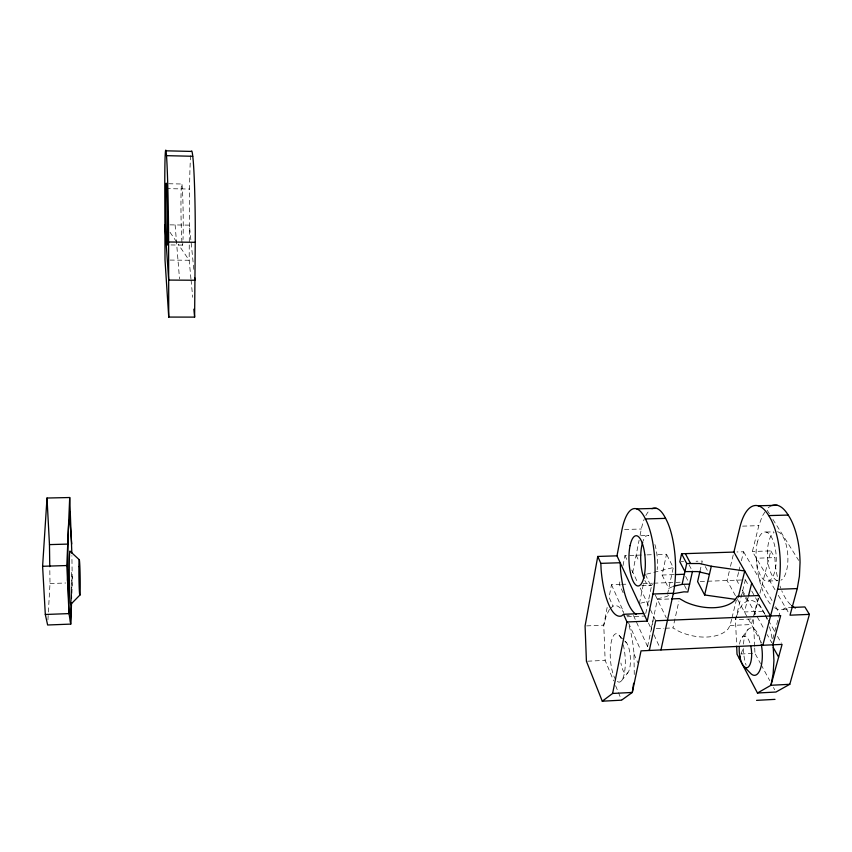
<?xml version="1.0" encoding="UTF-8"?>
<svg xmlns="http://www.w3.org/2000/svg" width="852" height="852" viewBox="0 0 852 852"><rect width="100%" height="100%" fill="white"/><g stroke="black" fill="none" stroke-linecap="round" stroke-linejoin="round"><path stroke-width="0.64" stroke-dasharray="4.26 3.19" d="M190.699 155.596A64.422 2.652 89.4 0 0 189.602 189.059L189.165 260.254L190.944 278.774M72.196 576.41L71.355 598.871A26.732 1.065 89.2 0 0 71.344 571.83M71.621 600.862L72.282 582.789L71.888 555.653M634.271 674.486L633.941 652.973A52.59 16.092 86.4 0 0 628.286 623.238M47.936 619.819L48.298 613.344M48.372 612.045L50.002 583.524L49.789 567.964M607.146 607.444L603.77 625.176L605.144 660.375L613.61 680.876M620.309 584.397L611.48 584.717L609.084 597.316L612.993 606.23M619.851 581.916L619.361 584.429L623.163 592.79M623.014 565.611L624.963 555.579L645.731 554.918M632.631 572.757L639.096 540.243M640.086 535.248L641.332 529.007A52.622 17.679 87.5 0 1 644.112 519.432M639.426 603.514L643.824 582.022M645.763 613.493L651.322 586.804M672.558 586.634L668.756 588.455L662.1 575.036L666.498 554.247L656.115 554.577M651.184 628.84L657.414 599.446L670.386 598.945M647.573 646.572L653.867 616.923M667.531 594.142L673.282 567.538L666.498 554.247M731.655 619.148L730.1 625.474L727.949 629.138A36.934 21.46 13.9 0 1 678.756 631.268L672.973 627.913L678.906 601.15M699.95 571.319L702.293 561.042L696.063 561.244M729.248 571.479L727.065 580.521L737.363 599.169M730.494 566.303L733.604 553.374M738.546 572.427L736.65 580.18L739.248 584.813M738.854 571.138L740.122 565.973M741.389 560.808L743.594 551.766L736.98 551.979M731.964 617.881L736.341 600.17M700.206 581.501L745.351 579.861L735.468 619.649L736.607 644.889M774.99 589.722L752.401 551.489L758.823 525.673L762.221 516.237L765.991 510.369M748.237 596.922L744.446 611.981L763.2 611.214M758.184 598.061L751.4 624.559L730.1 625.474M754.361 615.048L758.631 598.37M759.952 593.237L770.804 550.893L752.401 551.489M736.639 616.241L735.468 619.649L753.37 618.903L754.648 646.721M737.023 615.101L738.577 610.543L742.667 604.068L747.502 600.713A51.589 20.192 85.6 0 1 764.766 614.175M741.165 653.75L743.402 647.648A23.803 9.308 85.6 0 0 746.096 665.146M609.436 609.361L606.198 615.921L603.77 625.176L585.079 625.964M742.262 637.115L748.045 629.458M621.513 680.748L627.892 672.707M610.32 608.573L613.27 605.985A52.59 16.092 86.4 0 1 623.547 612.386M668.469 595.399L667.041 596.411L654.485 599.638M774.521 607.732A53.41 22.109 87 0 0 783.201 609.287L785.629 607.732L790.762 607.519M640.683 603.184L649.469 600.926M646.636 574.131L673.282 567.538M587.667 661.195L605.144 660.375M740.867 654.006L754.957 653.346L760.506 663.58M656.306 628.627L663.996 628.297M665.284 628.243L672.973 627.913M626.71 615.655L629.223 615.559M783.201 609.287L789.602 609.02M627.125 616.773L645.241 616.039M621.566 584.344L628.616 584.089M643.143 583.567L652.398 583.226M653.718 583.183L680.141 582.225M641.865 585.654L651.173 585.313M768.589 581.032L777.557 580.702M662.1 575.036L673.975 574.621M777.322 576.506A53.271 22.706 87 0 1 775.192 563.555L774.883 557.613L756.384 558.22L756.693 564.184A53.41 22.109 87 0 0 770.932 604.643M681.089 561.745L683.592 561.66M50.002 583.524L65.732 583.002M647.03 554.876L654.815 554.62M624.58 529.486L641.332 529.007M742.624 526.131L758.823 525.673M640.928 535.738L648.883 535.503A25.102 8.318 87.5 0 0 643.036 541.095M766.023 532.063L773.691 531.84M170.091 260.073L189.165 260.254L178.132 244.141M170.986 244.95L182.552 245.088M170.006 224.864L189.378 225.13L193.873 269.754M168.707 183.755L181.87 184M166.097 188.611L189.602 189.059M619.532 635.784L623.92 640.182M624.804 641.066L626.561 642.823M170.049 232.308L177.397 243.065M769.409 513.831L766.619 509.389A51.716 21.375 87.1 0 1 771.774 505.641M772.892 519.369L798.654 560.371M770.804 550.893L774.883 557.613M778.313 595.346L788.771 613.057M743.594 551.766L772.253 600.969M775.586 606.688L779.58 613.557L771.774 642.77L767.226 634.655M745.351 579.861L748.546 585.462M751.73 591.064L754.915 596.656M755.554 597.774L765.16 614.643M765.81 615.794L767.758 619.223M768.408 620.362L774.926 631.801M777.525 636.38L781.433 643.249M742.497 590.606L745.756 596.411M746.405 597.561L764.617 630.022M742.273 592.257L744.712 596.602M745.319 597.689L747.151 600.958M737.651 599.67L761.571 642.972M761.124 664.72L769.761 680.652M773.456 687.479L774.692 689.758M705.264 566.559L708.246 572.086M689.055 564.801L691.92 570.244M685.658 576.442L687.915 580.819M684.465 585.42L686.712 589.818M636.114 555.227L638.968 561.138M645.369 574.44L651.492 587.166M655.199 594.856L666.307 617.924M624.963 555.579L627.232 560.392M631.758 570.02L637.999 583.247M640.267 588.061L649.895 608.498M650.459 609.702L655.678 620.778M648.478 623.025L651.748 630.065M653.921 634.74L659.885 647.605M633.473 615.495L649.341 650.47M611.48 584.717L623.707 612.077M628.542 622.908L640.491 649.639M633.994 653.985L637.828 662.728M615.602 685.7L621.577 700.174M191.072 280.095L192.712 297.284M175.107 224.928L179.516 278.828M754.712 648.042L754.957 653.346M777.45 580.67A24.644 10.192 87 0 1 767.535 557.89A24.644 10.192 87 0 1 774.031 532.436M777.525 531.723A24.644 10.192 87 0 1 787.759 554.556A24.644 10.192 87 0 1 780.975 580.223M652.557 584.344A25.102 8.318 87.5 0 1 644.836 580.489M654.9 544.566A25.102 8.318 87.5 0 1 657.18 569.679M645.827 515.598A52.622 17.679 87.5 0 1 650.214 509.805M623.27 644.804A24.261 7.423 86.4 0 1 624.388 673.144A24.261 7.423 86.4 0 1 616.401 680.556M615.762 679.726A24.261 7.423 86.4 0 1 610.746 644.932A24.261 7.423 86.4 0 1 621.385 639.106M625.23 641.609A16.156 5.016 86.4 0 1 630.352 657.382A16.156 5.016 86.4 0 1 627.125 673.389A16.156 5.016 86.4 0 1 620.916 663.016M739.547 644.144A15.879 6.145 85.6 0 1 744.861 636.124A15.879 6.145 85.6 0 1 750.814 646.327M743.519 644.091A23.803 9.308 85.6 0 1 751.123 627.86A23.803 9.308 85.6 0 1 761.049 643.164M765.266 615.24A51.589 20.192 85.6 0 1 767.62 621.023M769.473 626.827A51.589 20.192 85.6 0 1 772.189 639.096M790.603 604.686A53.271 22.706 87 0 1 781.763 590.777M780.741 588.157A53.271 22.706 87 0 1 779.963 585.984M181.977 242.447A30.747 1.076 89.3 0 1 180.997 197.057A30.747 1.076 89.3 0 1 182.584 192.563A30.747 1.076 89.3 0 1 183.01 239.529M182.807 243.299A30.747 1.076 89.3 0 1 182.264 244.79M757.513 541.765A24.687 10.032 87.1 0 0 765.969 581.085A24.687 10.032 87.1 0 0 775 546.995A24.687 10.032 87.1 0 0 757.513 541.765"/><path stroke-width="1.28" d="M192.744 156.278L166.491 155.66A64.645 1.64 89.2 0 0 164.787 188.59L165.011 260.03L168.739 317.072L194.618 317.114L195.246 242.309A64.55 2.726 89.4 0 0 192.744 156.278A64.422 2.652 89.4 0 0 191.317 151.422L165.576 150.804M70.482 622.407L71.206 602.801M71.845 553.065L69.704 497.525L47.009 498.026L42.6 566.292L45.316 614.484L47.637 624.995L70.759 624.101L71.568 602.151M67.5 580.542L67.926 570.35M69.949 521.147L70.333 512.009M70.759 624.101L69.012 613.6L66.818 565.536L69.704 497.525M633.643 683.251L632.312 692.442L621.577 700.174L602.279 701.196L586.421 661.258L585.079 625.964L597.763 556.452L616.986 555.834L647.264 621.129L626.966 621.971L623.536 614.292L621.683 615.868A54.656 16.997 87.6 0 1 601.107 569.477L600.841 563.374L597.763 556.452M736.671 646.21L737.023 654.187L757.471 693.006L775.927 692.037L789.793 684.294L809.4 614.377L790.028 615.187L797.27 588.572L799.421 576.24L800.049 562.586A51.823 21.481 87 0 0 788.175 515.066A51.716 21.375 87.1 0 0 771.774 505.641M616.986 555.834L622.003 529.561A52.771 17.061 87.5 0 1 645.39 518.921L665.572 518.378A52.728 17.785 87.5 0 1 673.346 593.258L660.971 649.938M602.279 701.196L612.609 693.464L626.966 621.971M647.264 621.129L652.941 594.025A52.877 17.125 87.5 0 0 645.39 518.921M649.341 650.47L655.678 620.778L780.688 615.57L772.86 644.815M734.328 552.064L681.589 553.757L679.843 561.788L684.923 571.596L697.724 571.575L709.439 574.291M673.74 586.219L682.101 584.376L686.712 563.523L681.589 553.757M692.484 571.33L687.841 592.012L683.932 591.842L673.197 593.737M699.95 571.319L697.607 581.596L704.636 594.973L735.106 599.307M704.636 594.973L711.313 566.239L699.556 563.523L686.712 563.523M738.269 597.177L744.744 570.978L711.313 566.239M748.546 595.665L751.709 583.119M762.838 645.273L777.578 589.318A51.961 20.874 87.1 0 0 768.696 515.598L788.175 515.066M739.366 658.628L740.26 656.189M70.918 604.217L79.886 595.058M757.471 693.006L770.964 685.274L789.793 684.294M756.565 700.355L775 699.364M612.609 693.464L632.312 692.442L641.034 650.853L782.083 644.389L770.964 685.274L773.158 673.655L773.925 660.428L773.201 646.562A51.589 20.192 85.6 0 0 772.913 644.059M623.536 614.292L643.718 613.472M792.051 607.465L804.884 606.943L809.4 614.377M652.941 594.025L673.346 593.258M777.578 589.318L797.27 588.572M671.685 598.903L679.47 598.605L685.338 601.927A37.403 21.13 13.6 0 0 735.127 599.978L737.278 596.368L758.823 595.537M682.101 584.376L689.619 584.099M45.316 614.484L69.012 613.6L67.904 569.232A57.957 2.322 89.2 0 1 69.907 520.817L71.717 543.981M675.285 574.578L684.529 574.248M600.841 563.374L620.192 562.735L620.458 568.817A54.507 17.658 87.6 0 0 636.231 614.377M42.6 566.292L66.818 565.536M47.009 498.026L49.469 544.609L67.787 544.098M636.678 508.889L656.572 508.378M758.12 505.79L777.322 505.3M166.491 155.66A64.784 1.64 89.2 0 1 168.611 241.989L195.246 242.309M79.374 559.828L70.173 551.329A26.732 1.065 89.2 0 0 69.374 580.936A26.732 1.065 89.2 0 0 71.163 602.364M743.743 666.253L750.271 673.037A23.803 9.308 85.6 0 0 760.186 669.47A23.803 9.308 85.6 0 0 761.283 644.346M770.549 615.996L733.913 552.085L740.132 526.195A51.865 20.799 87.1 0 1 768.696 515.598M773.254 647.541L778.621 657.126M685.359 553.64L690.344 563.087M194.661 277.624L194.927 280.244L168.675 280.074L164.905 224.79M193.862 309.18L194.618 317.114M49.469 544.609L49.767 566.665M168.611 241.989L168.739 317.072M750.814 646.327A15.879 6.145 85.6 0 1 746.512 667.755A15.879 6.145 85.6 0 1 739.27 646.625M795.448 608.008A53.271 22.706 87 0 1 791.54 605.538M651.972 508.697A52.622 17.679 87.5 0 1 665.572 518.378M643.931 578.37A25.102 8.318 87.5 0 1 642.685 542.16M630.075 545.674A25.145 8.137 87.6 0 0 637.083 585.793A25.145 8.137 87.6 0 0 644.282 551.137A25.145 8.137 87.6 0 0 630.075 545.674M165.778 194.597A30.81 0.777 89.2 0 0 166.928 244.609A30.81 0.777 89.2 0 0 167.237 203.511A30.81 0.777 89.2 0 0 165.778 194.597M78.906 566.591A17.796 0.607 89.1 0 0 79.726 595.058A17.796 0.607 89.1 0 0 80.003 570.595A17.796 0.607 89.1 0 0 78.906 566.591"/></g></svg>
